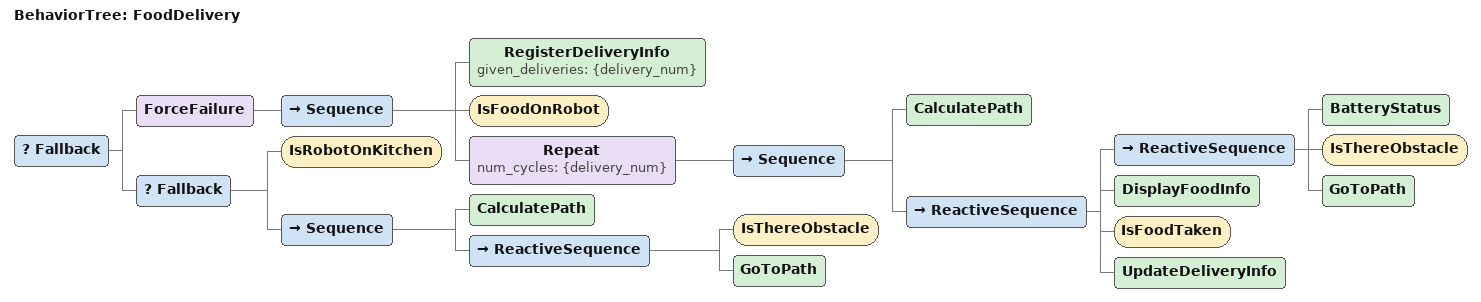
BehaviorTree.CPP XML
<?xml version="1.0" encoding="UTF-8"?>
<root BTCPP_format="3"
      main_tree_to_execute="FoodDelivery">
  <BehaviorTree ID="FoodDelivery">
    <Fallback>
      <ForceFailure>
        <Sequence>
          <RegisterDeliveryInfo given_deliveries="{delivery_num}"/>
          <IsFoodOnRobot/>
          <Repeat num_cycles="{delivery_num}">
            <Sequence>
              <CalculatePath/>
              <ReactiveSequence>
                <ReactiveSequence>
                  <BatteryStatus/>
                  <IsThereObstacle/>
                  <GoToPath/>
                </ReactiveSequence>
                <DisplayFoodInfo/>
                <IsFoodTaken/>
                <UpdateDeliveryInfo/>
              </ReactiveSequence>
            </Sequence>
          </Repeat>
        </Sequence>
      </ForceFailure>
      <Fallback>
        <IsRobotOnKitchen/>
        <Sequence>
          <CalculatePath/>
          <ReactiveSequence>
            <IsThereObstacle/>
            <GoToPath/>
          </ReactiveSequence>
        </Sequence>
      </Fallback>
    </Fallback>
  </BehaviorTree>

</root>
